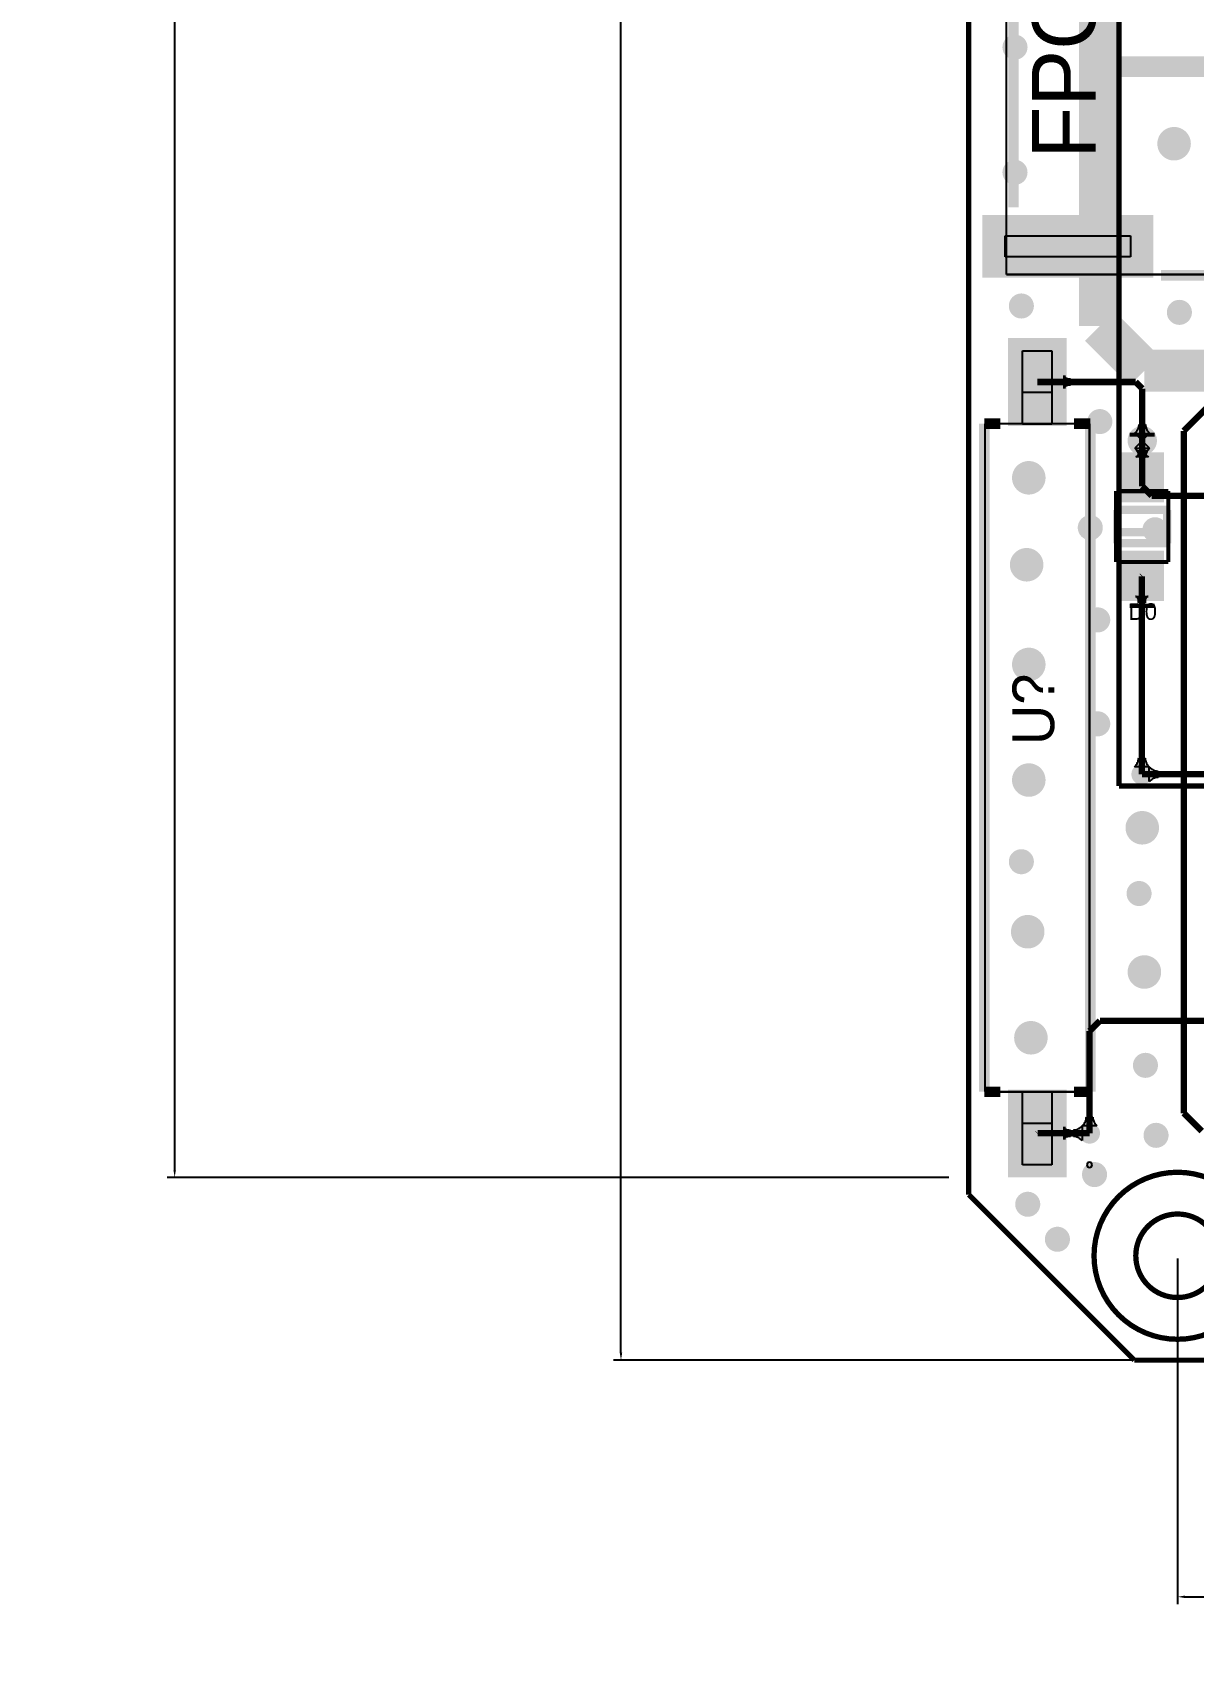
# Model space of a CAD drawing. Extents: x 53.3 to 135, y 28 to 125.4.
# Drawn here: x 53.33 to 81.14, y 28.05 to 66.83 of the extents above; entities that cross this region are included whole.
import ezdxf

# ---------------------------------------------------------------- set-up
doc = ezdxf.new("R2010")
doc.units = 0
doc.header["$MEASUREMENT"] = 0
doc.layers.get('0').update_dxf_attribs({"linetype": 'CONTINUOUS'})
doc.layers.get('Defpoints').update_dxf_attribs({"linetype": 'CONTINUOUS'})
for name, color, linetype in [('BOTTOMLAYER', 5, 'CONTINUOUS'), ('BOTTOMOVERLAY', 54, 'CONTINUOUS'), ('BOTTOMSOLDER', 6, 'CONTINUOUS'), ('KEEPOUTLAYER', 6, 'CONTINUOUS'), ('MECHANICAL13', 56, 'CONTINUOUS'), ('MECHANICAL15', 56, 'CONTINUOUS'), ('MULTILAYER', 9, 'CONTINUOUS'), ('TOPLAYER', 1, 'CONTINUOUS'), ('TOPOVERLAY', 2, 'CONTINUOUS'), ('TOPPASTE', 8, 'CONTINUOUS'), ('TOPSOLDER', 216, 'CONTINUOUS')]:
    doc.layers.add(name, color=color, linetype=linetype)
doc.dimstyles.get("Standard").update_dxf_attribs({"dimtxt": 2, "dimasz": 0.18, "dimexe": 0.18, "dimexo": 0.0625, "dimgap": 0.09, "dimtad": 0, "dimtih": 1, "dimtoh": 1, "dimrnd": 0.0005, "dimzin": 0, "dimdsep": 46, "dimtxsty": 'STANDARD', "dimcen": 0.09, "dimclrd": 1, "dimclre": 1, "dimclrt": 1, "dimadec": 0, "dimazin": 0, "dimtfac": 1, "dimtofl": 0, "dimtmove": 0, "dimatfit": 3, "dimfxl": 1, "dimtolj": 1, "dimtzin": 0, "dimarcsym": 0})

# ---------------------------------------------------------------- blocks, each defined once
blk = doc.blocks.new('*D0')
at = {"color": 1, "linetype": 'Continuous', "lineweight": -2, "transparency": 16777216}
for p, q in [((79.655, 114.527), (67.244, 114.527)), ((79.655, 35.027), (67.244, 35.027))]:
    blk.add_line(p, q, dxfattribs=at)
at = {"color": 1, "lineweight": -2, "transparency": 16777216}
for p, q in [((67.424, 114.347), (67.424, 75.867)), ((67.424, 35.207), (67.424, 73.687))]:
    blk.add_line(p, q, dxfattribs=at)
at = {"color": 1, "linetype": 'Continuous', "transparency": 16777216}
for points in [[(67.394, 114.347), (67.454, 114.347), (67.424, 114.527)], [(67.394, 35.207), (67.454, 35.207), (67.424, 35.027)]]:
    blk.add_solid(points, dxfattribs=at)
at = {"layer": 'Defpoints', "color": 0, "linetype": 'Continuous', "transparency": 16777216}
for p in [(79.718, 114.527), (67.424, 35.027), (79.718, 35.027)]:
    blk.add_point(p, dxfattribs=at)
at = {"color": 1, "linetype": 'Continuous', "transparency": 16777216, "insert": (67.424, 74.777), "char_height": 2, "attachment_point": 5}
blk.add_mtext('\\A1;79.50', dxfattribs=at)
blk = doc.blocks.new('*D1')
at = {"color": 1, "linetype": 'Continuous', "lineweight": -2, "transparency": 16777216}
for p, q in [((75.691, 110.563), (56.556, 110.563)), ((75.279, 39.403), (56.556, 39.403))]:
    blk.add_line(p, q, dxfattribs=at)
at = {"color": 1, "lineweight": -2, "transparency": 16777216}
for p, q in [((56.736, 110.383), (56.736, 76.073)), ((56.736, 39.583), (56.736, 73.893))]:
    blk.add_line(p, q, dxfattribs=at)
at = {"color": 1, "linetype": 'Continuous', "transparency": 16777216}
for points in [[(56.706, 110.383), (56.766, 110.383), (56.736, 110.563)], [(56.706, 39.583), (56.766, 39.583), (56.736, 39.403)]]:
    blk.add_solid(points, dxfattribs=at)
at = {"layer": 'Defpoints', "color": 0, "linetype": 'Continuous', "transparency": 16777216}
for p in [(75.753, 110.563), (56.736, 39.403), (75.342, 39.403)]:
    blk.add_point(p, dxfattribs=at)
at = {"color": 1, "linetype": 'Continuous', "transparency": 16777216, "insert": (56.736, 74.983), "char_height": 2, "attachment_point": 5}
blk.add_mtext('\\A1;71.16', dxfattribs=at)
blk = doc.blocks.new('*D6')
at = {"color": 1, "linetype": 'Continuous', "lineweight": -2, "transparency": 16777216}
for p, q in [((80.753, 37.465), (80.753, 29.179)), ((121.153, 37.465), (121.153, 29.179))]:
    blk.add_line(p, q, dxfattribs=at)
at = {"color": 1, "lineweight": -2, "transparency": 16777216}
for p, q in [((80.933, 29.359), (97.196, 29.359)), ((120.973, 29.359), (104.71, 29.359))]:
    blk.add_line(p, q, dxfattribs=at)
at = {"color": 1, "linetype": 'Continuous', "transparency": 16777216}
for points in [[(80.933, 29.389), (80.933, 29.329), (80.753, 29.359)], [(120.973, 29.389), (120.973, 29.329), (121.153, 29.359)]]:
    blk.add_solid(points, dxfattribs=at)
at = {"layer": 'Defpoints', "color": 0, "linetype": 'Continuous', "transparency": 16777216}
for p in [(80.753, 37.527), (121.153, 37.527), (121.153, 29.359)]:
    blk.add_point(p, dxfattribs=at)
at = {"color": 1, "linetype": 'Continuous', "transparency": 16777216, "insert": (100.953, 29.359), "char_height": 2, "attachment_point": 5}
blk.add_mtext('\\A1;40.40', dxfattribs=at)

msp = doc.modelspace()

# ---------------------------------------------------------------- linework, layer by layer
at = {"layer": 'BOTTOMLAYER'}
for p, q in [((79.75221, 56.8503), (79.733399, 56.869863)), ((79.733399, 56.869863), (80.083401, 56.869863)), ((79.76904, 56.830427), (79.75221, 56.8503)), ((79.783889, 56.810242), (79.76904, 56.830427)), ((79.796759, 56.789744), (79.783889, 56.810242)), ((79.807648, 56.768936), (79.796759, 56.789744)), ((79.816559, 56.747819), (79.807648, 56.768936)), ((79.82349, 56.726389), (79.816559, 56.747819)), ((79.828438, 56.704649), (79.82349, 56.726389)), ((79.83141, 56.682597), (79.828438, 56.704649)), ((79.832398, 56.660232), (79.83141, 56.682597)), ((79.984402, 56.660232), (79.832398, 56.660232)), ((79.98539, 56.682597), (79.984402, 56.660232)), ((79.988362, 56.704649), (79.98539, 56.682597)), ((79.99331, 56.726389), (79.988362, 56.704649)), ((80.000241, 56.747819), (79.99331, 56.726389)), ((80.009152, 56.768936), (80.000241, 56.747819)), ((80.020041, 56.789744), (80.009152, 56.768936)), ((80.032911, 56.810242), (80.020041, 56.789744)), ((80.04776, 56.830427), (80.032911, 56.810242)), ((80.06459, 56.8503), (80.04776, 56.830427)), ((80.083401, 56.869863), (80.06459, 56.8503)), ((80.076726, 48.88261), (80.076726, 49.232612)), ((80.076726, 49.232612), (80.096289, 49.2138)), ((80.096289, 48.901421), (80.076726, 48.88261)), ((80.096289, 49.2138), (80.116162, 49.19697)), ((80.116162, 48.918251), (80.096289, 48.901421)), ((80.116162, 49.19697), (80.136347, 49.182122)), ((80.136347, 48.9331), (80.116162, 48.918251)), ((80.136347, 49.182122), (80.156845, 49.169251)), ((80.156845, 48.94597), (80.136347, 48.9331)), ((80.156845, 49.169251), (80.177653, 49.158362)), ((80.177653, 48.956859), (80.156845, 48.94597)), ((80.177653, 49.158362), (80.19877, 49.149452)), ((80.19877, 48.965769), (80.177653, 48.956859)), ((80.19877, 49.149452), (80.2202, 49.14252)), ((80.2202, 48.972701), (80.19877, 48.965769)), ((80.2202, 49.14252), (80.24194, 49.137573)), ((80.24194, 48.977649), (80.2202, 48.972701)), ((80.24194, 49.137573), (80.263992, 49.134601)), ((80.263992, 48.980621), (80.24194, 48.977649)), ((80.263992, 49.134601), (80.286357, 49.133613)), ((80.286357, 48.981609), (80.263992, 48.980621)), ((80.286357, 49.133613), (80.286357, 48.981609)), ((78.521288, 40.700358), (78.534158, 40.720856)), ((78.534158, 40.720856), (78.54505, 40.741663)), ((78.54505, 40.741663), (78.553958, 40.762781)), ((78.553958, 40.762781), (78.560889, 40.784211)), ((78.560889, 40.784211), (78.565837, 40.805951)), ((78.565837, 40.805951), (78.568809, 40.828003)), ((78.568809, 40.828003), (78.5698, 40.850368)), ((78.5698, 40.850368), (78.721798, 40.850368)), ((78.721798, 40.850368), (78.722789, 40.828003)), ((78.722789, 40.828003), (78.725761, 40.805951)), ((78.725761, 40.805951), (78.730709, 40.784211)), ((78.730709, 40.784211), (78.73764, 40.762781)), ((78.73764, 40.762781), (78.746548, 40.741663)), ((78.746548, 40.741663), (78.75744, 40.720856)), ((78.75744, 40.720856), (78.77031, 40.700358)), ((78.470801, 40.640737), (78.489609, 40.6603)), ((78.820797, 40.640737), (78.470801, 40.640737)), ((78.489609, 40.6603), (78.506439, 40.680173)), ((78.506439, 40.680173), (78.521288, 40.700358)), ((78.77031, 40.700358), (78.785159, 40.680173)), ((78.785159, 40.680173), (78.801989, 40.6603)), ((78.801989, 40.6603), (78.820797, 40.640737))]:
    msp.add_line(p, q, dxfattribs=at)
for points, const_width in [([(78.8924, 59.7916), (78.8924, 99.0092)], 1.000001), ([(78.8924, 59.7916), (79.9592, 58.7248)], 1.000001), ([(79.9592, 58.7248), (100.8888, 58.7248)], 1.000001), ([(79.9084, 55.9562), (79.9084, 57.0484)], 0.152001), ([(79.9084, 55.9562), (80.137, 55.7276)], 0.152001), ([(80.137, 55.7276), (82.804, 55.7276)], 0.152001), ([(79.898189, 49.057611), (86.2584, 49.057611)], 0.152001), ([(78.645799, 42.907999), (78.8924, 43.1546)], 0.152001), ([(78.8924, 43.1546), (94.1578, 43.1546)], 0.152001), ([(78.645799, 40.4622), (78.645799, 42.907999)], 0.152001)]:
    msp.add_lwpolyline(points, dxfattribs=dict(at, const_width=const_width))
for points, const_width in [([(76.7104, 66.4718, 1), (77.0104, 66.4718, 1)], 0.299999), ([(78.7678, 66.005202, 1), (79.0678, 66.005202, 1)], 0.299999), ([(80.5204, 64.1604, 1), (80.8204, 64.1604, 1)], 0.299999), ([(76.7104, 63.4746, 1), (77.0104, 63.4746, 1)], 0.299999), ([(76.8628, 60.2742, 1), (77.1628, 60.2742, 1)], 0.299999), ([(80.6474, 60.1218, 1), (80.9474, 60.1218, 1)], 0.299999), ([(78.7424, 57.5056, 1), (79.0424, 57.5056, 1)], 0.299999), ([(79.783402, 57.0484, 1), (80.033398, 57.0484, 1)], 0.249999), ([(77.0406, 56.1594, 1), (77.3406, 56.1594, 1)], 0.299999), ([(78.5138, 54.9656, 1), (78.8138, 54.9656, 1)], 0.299999), ([(80.0632, 54.9148, 1), (80.3632, 54.9148, 1)], 0.299999), ([(76.9898, 54.0766, 1), (77.2898, 54.0766, 1)], 0.299999), ([(78.6916, 52.7558, 1), (78.9916, 52.7558, 1)], 0.299999), ([(77.0406, 51.689, 1), (77.3406, 51.689, 1)], 0.299999), ([(78.6916, 50.2666, 1), (78.9916, 50.2666, 1)], 0.299999), ([(79.773191, 49.057611, 1), (80.023188, 49.057611, 1)], 0.249999), ([(77.0406, 48.9204, 1), (77.3406, 48.9204, 1)], 0.299999), ([(79.7584, 47.7774, 1), (80.0584, 47.7774, 1)], 0.299999), ([(76.8628, 46.9646, 1), (77.1628, 46.9646, 1)], 0.299999), ([(79.6822, 46.2026, 1), (79.9822, 46.2026, 1)], 0.299999), ([(77.0152, 45.2882, 1), (77.3152, 45.2882, 1)], 0.299999), ([(79.8092, 44.323, 1), (80.1092, 44.323, 1)], 0.299999), ([(77.0914, 42.7482, 1), (77.3914, 42.7482, 1)], 0.299999), ([(79.8346, 42.0878, 1), (80.1346, 42.0878, 1)], 0.299999), ([(78.520801, 40.4622, 1), (78.770798, 40.4622, 1)], 0.249999), ([(80.0886, 40.4114, 1), (80.3886, 40.4114, 1)], 0.299999), ([(78.6154, 39.4716, 1), (78.9154, 39.4716, 1)], 0.299999), ([(77.0152, 38.7604, 1), (77.3152, 38.7604, 1)], 0.299999), ([(77.7264, 37.9222, 1), (78.0264, 37.9222, 1)], 0.299999)]:
    msp.add_lwpolyline(points, format="xyb", close=True, dxfattribs=dict(at, const_width=const_width))
at = {"layer": 'BOTTOMOVERLAY', "const_width": 0.127}
for points in [[(79.353113, 48.777027), (79.353113, 106.377059)], [(79.353113, 48.777027), (122.553136, 48.777027)]]:
    msp.add_lwpolyline(points, dxfattribs=at)
at = {"layer": 'BOTTOMSOLDER'}
for points, const_width in [([(80.4696, 64.1604, 1), (80.8712, 64.1604, 1)], 0.401599), ([(79.732602, 57.0484, 1), (80.084198, 57.0484, 1)], 0.351599), ([(76.9898, 56.1594, 1), (77.3914, 56.1594, 1)], 0.401599), ([(76.939, 54.0766, 1), (77.3406, 54.0766, 1)], 0.401599), ([(76.9898, 51.689, 1), (77.3914, 51.689, 1)], 0.401599), ([(76.9898, 48.9204, 1), (77.3914, 48.9204, 1)], 0.401599), ([(79.7076, 47.7774, 1), (80.1092, 47.7774, 1)], 0.401599), ([(76.9644, 45.2882, 1), (77.366, 45.2882, 1)], 0.401599), ([(79.7584, 44.323, 1), (80.16, 44.323, 1)], 0.401599), ([(77.0406, 42.7482, 1), (77.4422, 42.7482, 1)], 0.401599)]:
    msp.add_lwpolyline(points, format="xyb", close=True, dxfattribs=dict(at, const_width=const_width))
at = {"layer": 'KEEPOUTLAYER', "const_width": 0.127}
for points in [[(75.75311, 38.991487), (75.75311, 110.562593)], [(75.75311, 38.991487), (79.717577, 35.027019)], [(79.717577, 35.027019), (122.188668, 35.027019)]]:
    msp.add_lwpolyline(points, dxfattribs=at)
at = {"layer": 'KEEPOUTLAYER'}
for points, const_width in [([(81.753113, 37.527022, 1), (79.753112, 37.527022, 1)], 0.127), ([(79.721362, 37.527022, 1), (79.784862, 37.527022, 1)], 0.0635)]:
    msp.add_lwpolyline(points, format="xyb", close=True, dxfattribs=dict(at, const_width=const_width))
at = {"layer": 'MECHANICAL13', "const_width": 0.1}
for points in [[(79.283397, 55.840998), (80.533397, 55.841001)], [(79.283397, 55.840998), (79.283403, 54.140999)], [(80.533397, 55.841001), (80.533403, 54.141002)], [(79.283403, 54.140999), (80.533403, 54.141002)]]:
    msp.add_lwpolyline(points, dxfattribs=at)
at = {"layer": 'MECHANICAL15'}
for p, q in [((76.625196, 61.955248), (79.62519, 61.955248)), ((76.625196, 61.455224), (76.625196, 61.955248)), ((79.62519, 61.955248), (79.62519, 61.455224)), ((79.62519, 61.455224), (76.625196, 61.455224)), ((77.043788, 58.203795), (77.043788, 59.203793)), ((77.043788, 59.203793), (77.743812, 59.203793)), ((77.743812, 59.203793), (77.743812, 58.203795)), ((77.043788, 57.443802), (77.043788, 58.213803)), ((77.043788, 58.213803), (77.743812, 58.213803)), ((77.743812, 58.203795), (77.043788, 58.203795)), ((77.743812, 58.213803), (77.743812, 57.443802)), ((77.743812, 57.443802), (77.043788, 57.443802)), ((77.043788, 40.693797), (77.043788, 41.463798)), ((77.043788, 41.463798), (77.743812, 41.463798)), ((77.743812, 41.463798), (77.743812, 40.693797)), ((77.043788, 39.703807), (77.043788, 40.703805)), ((77.043788, 40.703805), (77.743812, 40.703805)), ((77.743812, 40.693797), (77.043788, 40.693797)), ((77.743812, 40.703805), (77.743812, 39.703807)), ((77.743812, 39.703807), (77.043788, 39.703807)), ((78.597892, 39.749725), (78.578873, 39.703807)), ((78.578873, 39.703807), (78.597892, 39.657889)), ((78.64381, 39.768744), (78.597892, 39.749725)), ((78.597892, 39.657889), (78.64381, 39.638869)), ((78.689728, 39.749725), (78.64381, 39.768744)), ((78.64381, 39.638869), (78.689728, 39.657889)), ((78.708748, 39.703807), (78.689728, 39.749725)), ((78.689728, 39.657889), (78.708748, 39.703807))]:
    msp.add_line(p, q, dxfattribs=at)
for points, const_width in [([(76.651129, 61.027132), (76.651129, 72.981363)], 0.0508), ([(76.651129, 61.027132), (84.250682, 61.027132)], 0.0508), ([(76.14379, 41.453791), (76.14379, 57.453809)], 0.0508), ([(76.14379, 57.453809), (78.64381, 57.453809)], 0.0508), ([(78.64381, 41.453791), (78.64381, 57.453809)], 0.0508), ([(79.908397, 56.890999), (79.908403, 57.490995)], 0.1), ([(79.608398, 57.191003), (80.208399, 57.191001)], 0.1), ([(79.608401, 53.091001), (80.208399, 53.091004)], 0.1), ([(76.14379, 41.453791), (78.64381, 41.453791)], 0.0508)]:
    msp.add_lwpolyline(points, dxfattribs=dict(at, const_width=const_width))
at = {"layer": 'MULTILAYER'}
for points, const_width in [([(76.7104, 66.4718, 1), (77.0104, 66.4718, 1)], 0.299999), ([(78.7678, 66.005202, 1), (79.0678, 66.005202, 1)], 0.299999), ([(80.5204, 64.1604, 1), (80.8204, 64.1604, 1)], 0.299999), ([(76.7104, 63.4746, 1), (77.0104, 63.4746, 1)], 0.299999), ([(76.8628, 60.2742, 1), (77.1628, 60.2742, 1)], 0.299999), ([(80.6474, 60.1218, 1), (80.9474, 60.1218, 1)], 0.299999), ([(78.7424, 57.5056, 1), (79.0424, 57.5056, 1)], 0.299999), ([(79.783402, 57.0484, 1), (80.033398, 57.0484, 1)], 0.249999), ([(77.0406, 56.1594, 1), (77.3406, 56.1594, 1)], 0.299999), ([(78.5138, 54.9656, 1), (78.8138, 54.9656, 1)], 0.299999), ([(80.0632, 54.9148, 1), (80.3632, 54.9148, 1)], 0.299999), ([(76.9898, 54.0766, 1), (77.2898, 54.0766, 1)], 0.299999), ([(78.6916, 52.7558, 1), (78.9916, 52.7558, 1)], 0.299999), ([(77.0406, 51.689, 1), (77.3406, 51.689, 1)], 0.299999), ([(78.6916, 50.2666, 1), (78.9916, 50.2666, 1)], 0.299999), ([(79.773191, 49.057611, 1), (80.023188, 49.057611, 1)], 0.249999), ([(77.0406, 48.9204, 1), (77.3406, 48.9204, 1)], 0.299999), ([(79.7584, 47.7774, 1), (80.0584, 47.7774, 1)], 0.299999), ([(76.8628, 46.9646, 1), (77.1628, 46.9646, 1)], 0.299999), ([(79.6822, 46.2026, 1), (79.9822, 46.2026, 1)], 0.299999), ([(77.0152, 45.2882, 1), (77.3152, 45.2882, 1)], 0.299999), ([(79.8092, 44.323, 1), (80.1092, 44.323, 1)], 0.299999), ([(77.0914, 42.7482, 1), (77.3914, 42.7482, 1)], 0.299999), ([(79.8346, 42.0878, 1), (80.1346, 42.0878, 1)], 0.299999), ([(78.520801, 40.4622, 1), (78.770798, 40.4622, 1)], 0.249999), ([(80.0886, 40.4114, 1), (80.3886, 40.4114, 1)], 0.299999), ([(78.6154, 39.4716, 1), (78.9154, 39.4716, 1)], 0.299999), ([(77.0152, 38.7604, 1), (77.3152, 38.7604, 1)], 0.299999), ([(77.7264, 37.9222, 1), (78.0264, 37.9222, 1)], 0.299999)]:
    msp.add_lwpolyline(points, format="xyb", close=True, dxfattribs=dict(at, const_width=const_width))
at = {"layer": 'TOPLAYER'}
for p, q in [((78.040751, 58.301755), (78.040751, 58.605758)), ((78.040751, 58.605758), (78.04227, 58.591318)), ((78.04227, 58.591318), (78.046831, 58.578397)), ((78.046831, 58.578397), (78.054431, 58.566997)), ((78.054431, 58.566997), (78.065071, 58.557117)), ((78.04227, 58.316195), (78.040751, 58.301755)), ((78.046831, 58.329116), (78.04227, 58.316195)), ((78.054431, 58.340516), (78.046831, 58.329116)), ((78.065071, 58.350396), (78.054431, 58.340516)), ((78.065071, 58.557117), (78.078752, 58.548758)), ((78.078752, 58.358756), (78.065071, 58.350396)), ((78.078752, 58.548758), (78.09547, 58.541917)), ((78.09547, 58.365596), (78.078752, 58.358756)), ((78.09547, 58.541917), (78.115231, 58.536596)), ((78.115231, 58.370917), (78.09547, 58.365596)), ((78.115231, 58.536596), (78.138033, 58.532796)), ((78.138033, 58.374717), (78.115231, 58.370917)), ((78.138033, 58.532796), (78.163872, 58.530518)), ((78.163872, 58.376995), (78.138033, 58.374717)), ((78.163872, 58.530518), (78.192752, 58.529758)), ((78.192752, 58.377755), (78.163872, 58.376995)), ((78.192752, 58.529758), (78.192752, 58.377755)), ((79.828436, 57.392151), (79.831408, 57.414203)), ((79.831408, 57.414203), (79.832398, 57.436565)), ((79.832398, 57.436565), (79.984397, 57.436568)), ((79.984397, 57.436568), (79.985387, 57.414206)), ((79.985387, 57.414206), (79.988359, 57.392153)), ((79.733399, 57.226934), (79.752208, 57.246497)), ((80.083398, 57.226937), (79.733399, 56.869866)), ((80.083398, 56.869863), (79.733399, 57.226934)), ((79.752208, 57.246497), (79.769038, 57.266373)), ((79.769038, 57.266373), (79.783887, 57.286558)), ((79.783887, 57.286558), (79.796757, 57.307053)), ((79.796757, 57.307053), (79.807648, 57.327861)), ((79.807648, 57.327861), (79.816556, 57.348981)), ((79.816556, 57.348981), (79.823488, 57.370411)), ((79.823488, 57.370411), (79.828436, 57.392151)), ((79.988359, 57.392153), (79.993307, 57.370411)), ((79.993307, 57.370411), (80.000239, 57.348981)), ((80.000239, 57.348981), (80.009149, 57.327863)), ((80.009149, 57.327863), (80.020038, 57.307056)), ((80.020038, 57.307056), (80.032908, 57.286561)), ((80.032908, 57.286561), (80.047757, 57.266375)), ((80.047757, 57.266375), (80.064587, 57.2465)), ((80.064587, 57.2465), (80.083398, 57.226937)), ((79.733399, 56.869866), (79.752208, 56.850303)), ((79.752208, 56.850303), (79.769038, 56.830427)), ((79.756396, 56.664903), (79.770836, 56.666453)), ((80.060399, 56.664903), (79.756396, 56.664903)), ((79.769038, 56.830427), (79.783887, 56.810242)), ((79.770836, 56.666453), (79.783757, 56.671106)), ((79.783757, 56.671106), (79.795157, 56.678858)), ((79.783887, 56.810242), (79.796757, 56.789747)), ((79.795157, 56.678858), (79.805037, 56.689711)), ((79.796757, 56.789747), (79.807648, 56.768939)), ((79.805037, 56.689711), (79.813396, 56.703666)), ((79.807648, 56.768939), (79.816556, 56.747819)), ((79.813396, 56.703666), (79.820237, 56.72072)), ((79.816556, 56.747819), (79.823488, 56.726389)), ((79.820237, 56.72072), (79.825558, 56.740877)), ((79.823488, 56.726389), (79.828436, 56.704649)), ((79.825558, 56.740877), (79.829358, 56.764136)), ((79.828436, 56.704649), (79.831408, 56.682597)), ((79.829358, 56.764136), (79.831636, 56.790493)), ((79.831408, 56.682597), (79.832398, 56.660235)), ((79.831636, 56.790493), (79.832398, 56.819952)), ((79.832398, 56.819952), (79.984397, 56.819952)), ((79.832398, 56.660235), (79.984397, 56.660232)), ((79.984397, 56.819952), (79.985159, 56.790493)), ((79.984397, 56.660232), (79.985387, 56.682594)), ((79.985159, 56.790493), (79.987437, 56.764136)), ((79.985387, 56.682594), (79.988359, 56.704647)), ((79.987437, 56.764136), (79.991237, 56.740877)), ((79.988359, 56.704647), (79.993307, 56.726389)), ((79.991237, 56.740877), (79.996558, 56.72072)), ((79.993307, 56.726389), (80.000239, 56.747819)), ((79.996558, 56.72072), (80.003399, 56.703666)), ((80.000239, 56.747819), (80.009149, 56.768936)), ((80.003399, 56.703666), (80.011758, 56.689711)), ((80.009149, 56.768936), (80.020038, 56.789744)), ((80.011758, 56.689711), (80.021638, 56.678858)), ((80.020038, 56.789744), (80.032908, 56.810239)), ((80.021638, 56.678858), (80.033038, 56.671106)), ((80.032908, 56.810239), (80.047757, 56.830425)), ((80.033038, 56.671106), (80.045959, 56.666453)), ((80.045959, 56.666453), (80.060399, 56.664903)), ((80.047757, 56.830425), (80.064587, 56.8503)), ((80.064587, 56.8503), (80.083398, 56.869863)), ((79.760628, 53.315547), (79.746188, 53.317097)), ((79.746188, 53.317097), (80.05019, 53.317097)), ((79.773549, 53.310894), (79.760628, 53.315547)), ((79.784948, 53.303142), (79.773549, 53.310894)), ((79.794829, 53.292289), (79.784948, 53.303142)), ((79.803188, 53.278334), (79.794829, 53.292289)), ((79.810028, 53.26128), (79.803188, 53.278334)), ((79.81535, 53.241123), (79.810028, 53.26128)), ((79.819149, 53.217864), (79.81535, 53.241123)), ((79.821428, 53.191507), (79.819149, 53.217864)), ((79.822187, 53.162048), (79.821428, 53.191507)), ((79.974191, 53.162048), (79.822187, 53.162048)), ((79.974951, 53.191507), (79.974191, 53.162048)), ((79.977229, 53.217864), (79.974951, 53.191507)), ((79.981029, 53.241123), (79.977229, 53.217864)), ((79.98635, 53.26128), (79.981029, 53.241123)), ((79.99319, 53.278334), (79.98635, 53.26128)), ((80.001549, 53.292289), (79.99319, 53.278334)), ((80.01143, 53.303142), (80.001549, 53.292289)), ((80.02283, 53.310894), (80.01143, 53.303142)), ((80.035751, 53.315547), (80.02283, 53.310894)), ((80.05019, 53.317097), (80.035751, 53.315547)), ((79.723188, 49.236147), (79.742, 49.25571)), ((79.742, 49.25571), (79.75883, 49.275583)), ((79.75883, 49.275583), (79.773678, 49.295769)), ((79.773678, 49.295769), (79.786549, 49.316267)), ((79.786549, 49.316267), (79.797438, 49.337074)), ((79.797438, 49.337074), (79.806348, 49.358192)), ((79.806348, 49.358192), (79.81328, 49.379622)), ((79.81328, 49.379622), (79.818227, 49.401362)), ((79.818227, 49.401362), (79.821199, 49.423414)), ((79.821199, 49.423414), (79.822187, 49.445779)), ((79.822187, 49.445779), (79.974191, 49.445779)), ((79.974191, 49.445779), (79.975179, 49.423414)), ((79.975179, 49.423414), (79.978151, 49.401362)), ((79.978151, 49.401362), (79.983099, 49.379622)), ((79.983099, 49.379622), (79.990031, 49.358192)), ((79.990031, 49.358192), (79.998941, 49.337074)), ((79.998941, 49.337074), (80.00983, 49.316267)), ((80.00983, 49.316267), (80.0227, 49.295769)), ((80.0227, 49.295769), (80.037549, 49.275583)), ((80.037549, 49.275583), (80.054379, 49.25571)), ((80.054379, 49.25571), (80.07319, 49.236147)), ((80.07319, 49.236147), (79.723188, 49.236147)), ((78.040751, 40.310199), (78.040751, 40.614201)), ((78.040751, 40.614201), (78.04227, 40.599761)), ((78.04227, 40.599761), (78.046831, 40.58684)), ((78.046831, 40.33756), (78.04227, 40.324639)), ((78.046831, 40.58684), (78.054431, 40.575441)), ((78.054431, 40.348959), (78.046831, 40.33756)), ((78.054431, 40.575441), (78.065071, 40.56556)), ((78.065071, 40.35884), (78.054431, 40.348959)), ((78.065071, 40.56556), (78.078752, 40.557201)), ((78.078752, 40.367199), (78.065071, 40.35884)), ((78.078752, 40.557201), (78.09547, 40.550361)), ((78.09547, 40.374039), (78.078752, 40.367199)), ((78.09547, 40.550361), (78.115231, 40.54504)), ((78.115231, 40.37936), (78.09547, 40.374039)), ((78.115231, 40.54504), (78.138033, 40.54124)), ((78.138033, 40.38316), (78.115231, 40.37936)), ((78.138033, 40.54124), (78.163872, 40.538961)), ((78.163872, 40.385439), (78.138033, 40.38316)), ((78.163872, 40.538961), (78.192752, 40.538202)), ((78.192752, 40.386198), (78.163872, 40.385439)), ((78.192752, 40.538202), (78.192752, 40.386198)), ((78.257631, 40.538202), (78.279996, 40.53919)), ((78.257631, 40.386198), (78.257631, 40.538202)), ((78.279996, 40.38521), (78.257631, 40.386198)), ((78.279996, 40.53919), (78.302048, 40.542162)), ((78.302048, 40.382238), (78.279996, 40.38521)), ((78.302048, 40.542162), (78.323788, 40.54711)), ((78.323788, 40.37729), (78.302048, 40.382238)), ((78.323788, 40.54711), (78.345218, 40.554041)), ((78.345218, 40.370359), (78.323788, 40.37729)), ((78.345218, 40.554041), (78.366336, 40.562952)), ((78.366336, 40.361448), (78.345218, 40.370359)), ((78.366336, 40.562952), (78.387143, 40.573841)), ((78.387143, 40.350559), (78.366336, 40.361448)), ((78.387143, 40.573841), (78.407641, 40.586711)), ((78.407641, 40.337689), (78.387143, 40.350559)), ((78.407641, 40.586711), (78.427826, 40.60156)), ((78.427826, 40.32284), (78.407641, 40.337689)), ((78.427826, 40.60156), (78.447699, 40.61839)), ((78.447699, 40.61839), (78.467262, 40.637201)), ((78.467262, 40.637201), (78.467262, 40.287199)), ((78.04227, 40.324639), (78.040751, 40.310199)), ((78.447699, 40.30601), (78.427826, 40.32284)), ((78.467262, 40.287199), (78.447699, 40.30601))]:
    msp.add_line(p, q, dxfattribs=at)
for points, const_width in [([(76.7104, 66.4718, 1), (77.0104, 66.4718, 1)], 0.299999), ([(78.7678, 66.005202, 1), (79.0678, 66.005202, 1)], 0.299999), ([(80.5204, 64.1604, 1), (80.8204, 64.1604, 1)], 0.299999), ([(76.7104, 63.4746, 1), (77.0104, 63.4746, 1)], 0.299999), ([(76.8628, 60.2742, 1), (77.1628, 60.2742, 1)], 0.299999), ([(80.6474, 60.1218, 1), (80.9474, 60.1218, 1)], 0.299999), ([(78.7424, 57.5056, 1), (79.0424, 57.5056, 1)], 0.299999), ([(79.783402, 57.0484, 1), (80.033398, 57.0484, 1)], 0.249999), ([(77.0406, 56.1594, 1), (77.3406, 56.1594, 1)], 0.299999), ([(78.5138, 54.9656, 1), (78.8138, 54.9656, 1)], 0.299999), ([(80.0632, 54.9148, 1), (80.3632, 54.9148, 1)], 0.299999), ([(76.9898, 54.0766, 1), (77.2898, 54.0766, 1)], 0.299999), ([(78.6916, 52.7558, 1), (78.9916, 52.7558, 1)], 0.299999), ([(77.0406, 51.689, 1), (77.3406, 51.689, 1)], 0.299999), ([(78.6916, 50.2666, 1), (78.9916, 50.2666, 1)], 0.299999), ([(79.773191, 49.057611, 1), (80.023188, 49.057611, 1)], 0.249999), ([(77.0406, 48.9204, 1), (77.3406, 48.9204, 1)], 0.299999), ([(79.7584, 47.7774, 1), (80.0584, 47.7774, 1)], 0.299999), ([(76.8628, 46.9646, 1), (77.1628, 46.9646, 1)], 0.299999), ([(79.6822, 46.2026, 1), (79.9822, 46.2026, 1)], 0.299999), ([(77.0152, 45.2882, 1), (77.3152, 45.2882, 1)], 0.299999), ([(79.8092, 44.323, 1), (80.1092, 44.323, 1)], 0.299999), ([(77.0914, 42.7482, 1), (77.3914, 42.7482, 1)], 0.299999), ([(79.8346, 42.0878, 1), (80.1346, 42.0878, 1)], 0.299999), ([(78.520801, 40.4622, 1), (78.770798, 40.4622, 1)], 0.249999), ([(80.0886, 40.4114, 1), (80.3886, 40.4114, 1)], 0.299999), ([(78.6154, 39.4716, 1), (78.9154, 39.4716, 1)], 0.299999), ([(77.0152, 38.7604, 1), (77.3152, 38.7604, 1)], 0.299999), ([(77.7264, 37.9222, 1), (78.0264, 37.9222, 1)], 0.299999)]:
    msp.add_lwpolyline(points, format="xyb", close=True, dxfattribs=dict(at, const_width=const_width))
for points, const_width in [([(78.9178, 66.005202), (83.825207, 66.005202)], 0.499999), ([(77.3938, 58.453757), (79.747643, 58.453757)], 0.152001), ([(79.747643, 58.453757), (79.908397, 58.293003)], 0.152001), ([(79.908397, 56.171), (79.908397, 58.293003)], 0.152001), ([(80.902599, 57.280599), (81.498402, 57.876402)], 0.152001), ([(80.902599, 40.941201), (80.902599, 57.280599)], 0.152001), ([(79.898189, 53.800786), (79.908403, 53.811)], 0.152001), ([(79.898189, 49.057611), (79.898189, 53.800786)], 0.152001), ([(80.902599, 40.941201), (81.3308, 40.513)], 0.152001), ([(77.3938, 40.453793), (77.402207, 40.4622)], 0.152001), ([(77.402207, 40.4622), (78.645799, 40.4622)], 0.152001)]:
    msp.add_lwpolyline(points, dxfattribs=dict(at, const_width=const_width))
for points in [[(76.125197, 62.405235), (76.125197, 61.005237), (80.125189, 62.405235), (80.125189, 61.005237)], [(78.043799, 57.453759), (78.043799, 59.453755), (76.743801, 57.453759), (76.743801, 59.453755)], [(80.323398, 55.671001), (80.323398, 56.670999), (79.493397, 55.671001), (79.493397, 56.670999)], [(80.323403, 53.311001), (80.323403, 54.310999), (79.493402, 53.311001), (79.493402, 54.310999)], [(78.043799, 39.453795), (78.043799, 41.453791), (76.743801, 39.453795), (76.743801, 41.453791)]]:
    msp.add_solid(points, dxfattribs=at)
at = {"layer": 'TOPOVERLAY'}
for points, const_width in [([(76.825196, 62.636375), (76.825196, 71.374025)], 0.254), ([(80.356354, 61.005212), (82.825209, 61.005212)], 0.254), ([(76.1238, 57.453809), (76.512649, 57.453809)], 0.254), ([(76.1238, 41.453791), (76.1238, 57.453809)], 0.254), ([(78.274951, 57.453809), (78.6638, 57.453809)], 0.254), ([(78.6638, 41.453791), (78.6638, 57.453809)], 0.254), ([(79.308399, 55.390999), (80.508399, 55.390997)], 0.2), ([(79.308399, 55.390999), (79.308401, 54.590998)], 0.2), ([(80.508399, 54.590998), (80.508399, 55.390997)], 0.2), ([(79.308401, 54.861005), (80.508396, 54.861003)], 0.2), ([(79.308401, 54.590998), (80.508399, 54.590998)], 0.2), ([(76.1238, 41.453791), (76.512649, 41.453791)], 0.254), ([(78.274951, 41.453791), (78.6638, 41.453791)], 0.254)]:
    msp.add_lwpolyline(points, dxfattribs=dict(at, const_width=const_width))
for points, const_width in [([(82.753114, 37.527022, 1), (78.753111, 37.527022, 1)], 0.127), ([(78.721361, 37.527022, 1), (78.784861, 37.527022, 1)], 0.0635)]:
    msp.add_lwpolyline(points, format="xyb", close=True, dxfattribs=dict(at, const_width=const_width))
at = {"layer": 'TOPPASTE'}
for points in [[(76.125197, 62.405235), (76.125197, 61.005237), (80.125189, 62.405235), (80.125189, 61.005237)], [(78.043799, 57.453759), (78.043799, 59.453755), (76.743801, 57.453759), (76.743801, 59.453755)], [(80.323398, 55.671001), (80.323398, 56.670999), (79.493397, 55.671001), (79.493397, 56.670999)], [(80.323403, 53.311001), (80.323403, 54.310999), (79.493402, 53.311001), (79.493402, 54.310999)], [(78.043799, 39.453795), (78.043799, 41.453791), (76.743801, 39.453795), (76.743801, 41.453791)]]:
    msp.add_solid(points, dxfattribs=at)
at = {"layer": 'TOPSOLDER'}
for points, const_width in [([(80.4696, 64.1604, 1), (80.8712, 64.1604, 1)], 0.401599), ([(79.732602, 57.0484, 1), (80.084198, 57.0484, 1)], 0.351599), ([(76.9898, 56.1594, 1), (77.3914, 56.1594, 1)], 0.401599), ([(76.939, 54.0766, 1), (77.3406, 54.0766, 1)], 0.401599), ([(76.9898, 51.689, 1), (77.3914, 51.689, 1)], 0.401599), ([(76.9898, 48.9204, 1), (77.3914, 48.9204, 1)], 0.401599), ([(79.7076, 47.7774, 1), (80.1092, 47.7774, 1)], 0.401599), ([(76.9644, 45.2882, 1), (77.366, 45.2882, 1)], 0.401599), ([(79.7584, 44.323, 1), (80.16, 44.323, 1)], 0.401599), ([(77.0406, 42.7482, 1), (77.4422, 42.7482, 1)], 0.401599)]:
    msp.add_lwpolyline(points, format="xyb", close=True, dxfattribs=dict(at, const_width=const_width))
for points in [[(76.075184, 62.455247), (76.075184, 60.955225), (80.175202, 62.455247), (80.175202, 60.955225)], [(78.094599, 57.402959), (78.094599, 59.504555), (76.693001, 57.402959), (76.693001, 59.504555)], [(80.424998, 55.569401), (80.424998, 56.772599), (79.391797, 55.569401), (79.391797, 56.772599)], [(80.425003, 53.209401), (80.425003, 54.412599), (79.391802, 53.209401), (79.391802, 54.412599)], [(78.094599, 39.402995), (78.094599, 41.504591), (76.693001, 39.402995), (76.693001, 41.504591)]]:
    msp.add_solid(points, dxfattribs=at)

# ---------------------------------------------------------------- texts
at = {"layer": 'TOPOVERLAY'}
for s, height, p in [('FPC2', 1.524, (78.7908, 63.8048)), ('U?', 1.000001, (77.8002, 49.7586))]:
    msp.add_text(s, height=height, rotation=90, dxfattribs=at).set_placement(p)
msp.add_text('D0', height=0.399999, dxfattribs=at).set_placement((79.5782, 52.7558))

# ---------------------------------------------------------------- dimensions: what is measured, and where the dimension line sits
at = {"linetype": 'Continuous'}
for base, p1, p2, picture, middle in [((67.423546, 35.027019), (79.717577, 114.527063), (79.717577, 35.027019), '*D0', (67.423546, 74.777041)), ((56.736413, 39.402995), (75.75311, 110.562593), (75.341602, 39.402995), '*D1', (56.736413, 74.982794))]:
    dim = msp.add_linear_dim(base=base, p1=p1, p2=p2, angle=90, dimstyle='Standard', dxfattribs=at)
    dim.commit()
    dim.dimension.update_dxf_attribs({"geometry": picture, "text_midpoint": middle})
dim = msp.add_linear_dim(base=(121.153133, 29.358893), p1=(80.753113, 37.527022), p2=(121.153133, 37.527022), dimstyle='Standard', dxfattribs=at)
dim.commit()
dim.dimension.update_dxf_attribs({"geometry": '*D6', "text_midpoint": (100.953123, 29.358893)})

doc.saveas('drawing.dxf')
